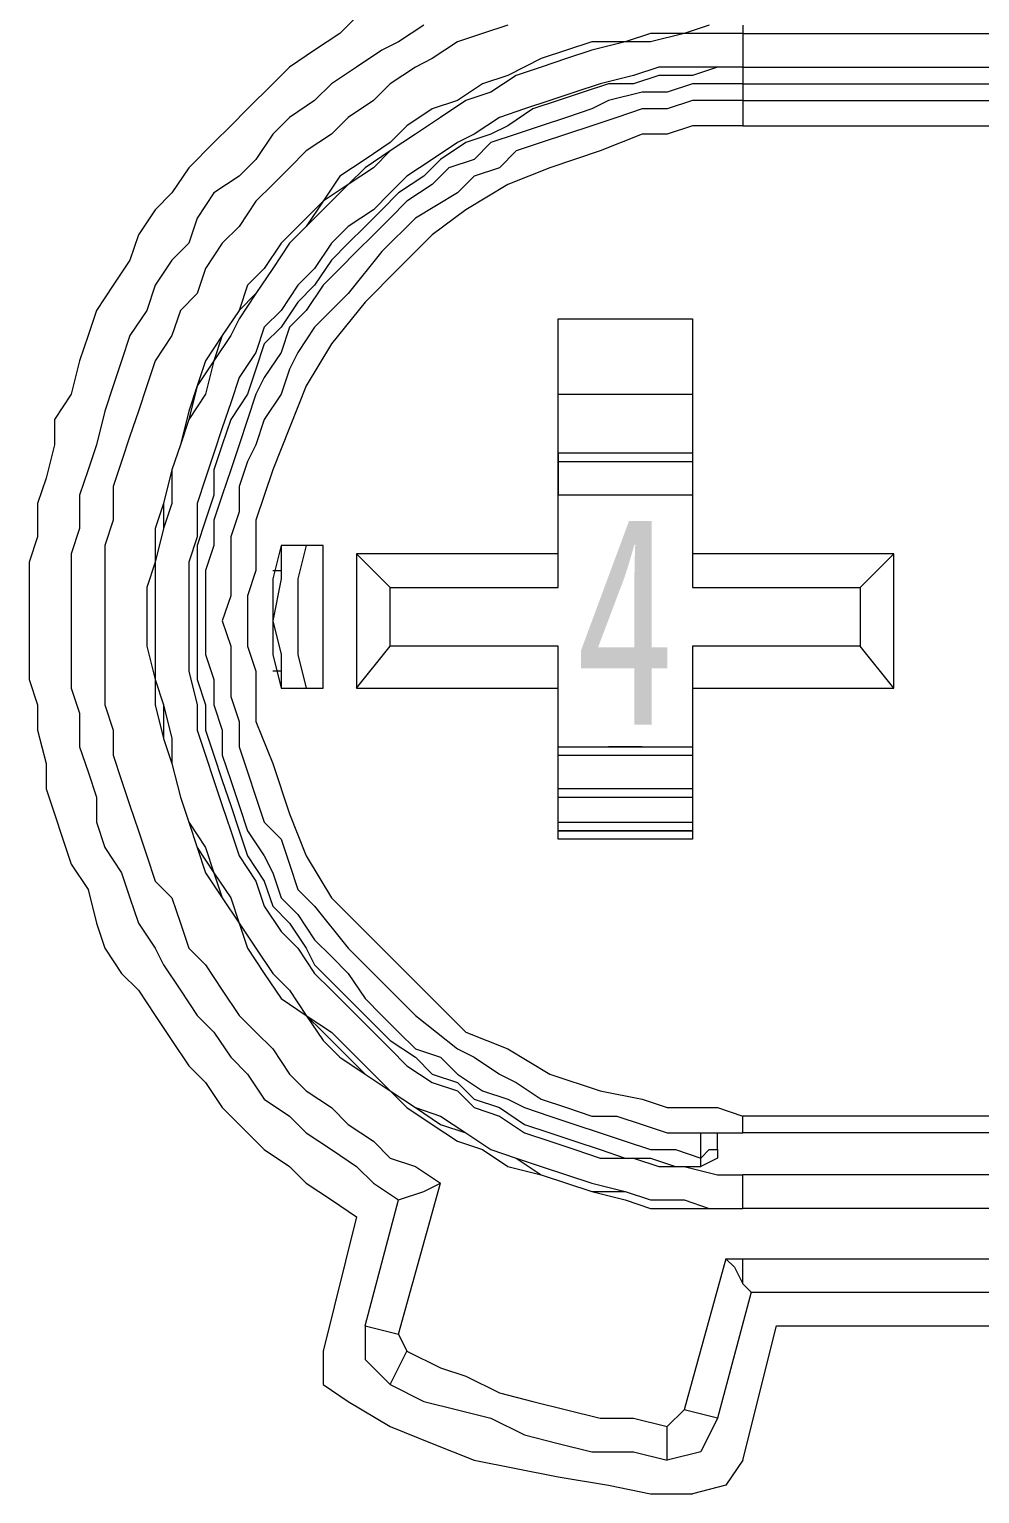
# Model space of a CAD drawing. Header units: inches. Extents: x 47316 to 59086, y 3141 to 11743.
# Drawn here: x 52706.33 to 52717.65, y 10029.17 to 10046.62 of the extents above; entities that cross this region are included whole.
import ezdxf

# ---------------------------------------------------------------- set-up
doc = ezdxf.new("R2010")
doc.units = ezdxf.units.IN
doc.header["$MEASUREMENT"] = 0
doc.layers.add('P', color=250, linetype='Continuous', lineweight=100)
doc.styles.get("Standard").update_dxf_attribs({"font": ''})
doc.styles.get('Standard').set_extended_font_data('SimSun')

msp = doc.modelspace()

# ---------------------------------------------------------------- linework, layer by layer
at = {"layer": 'P', "color": 0, "linetype": 'Continuous', "lineweight": 15}
for p, q in [((52710.229, 10046.768), (52710.029, 10046.568)), ((52711.029, 10046.668), (52710.729, 10046.468)), ((52712.029, 10046.668), (52711.729, 10046.568)), ((52714.429, 10046.668), (52714.129, 10046.568)), ((52714.829, 10046.668), (52714.829, 10046.168)), ((52710.029, 10046.568), (52709.729, 10046.368)), ((52711.729, 10046.568), (52711.429, 10046.468)), ((52713.729, 10046.568), (52713.429, 10046.468)), ((52714.129, 10046.568), (52713.729, 10046.568)), ((52714.129, 10046.568), (52713.729, 10046.468)), ((52714.129, 10046.568), (52713.729, 10046.468)), ((52714.429, 10046.568), (52714.129, 10046.568)), ((52714.429, 10046.568), (52714.129, 10046.568)), ((52714.829, 10046.568), (52714.429, 10046.568)), ((52714.829, 10046.568), (52714.429, 10046.568)), ((52714.829, 10046.568), (52725.629, 10046.568)), ((52714.829, 10046.568), (52725.629, 10046.568)), ((52709.729, 10046.368), (52709.429, 10046.168)), ((52710.529, 10046.368), (52710.229, 10046.168)), ((52710.729, 10046.468), (52710.529, 10046.368)), ((52711.429, 10046.468), (52711.129, 10046.268)), ((52712.729, 10046.368), (52712.429, 10046.268)), ((52713.029, 10046.468), (52712.729, 10046.368)), ((52713.029, 10046.368), (52712.729, 10046.268)), ((52713.029, 10046.368), (52712.729, 10046.268)), ((52713.429, 10046.468), (52713.029, 10046.468)), ((52713.429, 10046.468), (52713.029, 10046.368)), ((52713.429, 10046.468), (52713.029, 10046.368)), ((52713.729, 10046.468), (52713.429, 10046.468)), ((52713.729, 10046.468), (52713.429, 10046.468)), ((52709.429, 10046.168), (52709.229, 10045.968)), ((52710.229, 10046.168), (52709.929, 10045.968)), ((52710.929, 10046.168), (52710.629, 10045.968)), ((52711.129, 10046.268), (52710.929, 10046.168)), ((52712.429, 10046.268), (52712.029, 10046.068)), ((52712.429, 10046.168), (52712.129, 10046.068)), ((52712.429, 10046.168), (52712.129, 10046.068)), ((52712.729, 10046.268), (52712.429, 10046.168)), ((52712.729, 10046.268), (52712.429, 10046.168)), ((52713.829, 10046.168), (52713.529, 10046.068)), ((52714.129, 10046.168), (52713.829, 10046.168)), ((52714.529, 10046.168), (52714.129, 10046.168)), ((52714.529, 10046.168), (52714.229, 10046.068)), ((52714.829, 10046.168), (52714.529, 10046.168)), ((52714.829, 10046.168), (52714.529, 10046.168)), ((52714.829, 10046.168), (52725.629, 10046.168)), ((52714.829, 10046.168), (52722.329, 10046.168)), ((52714.829, 10046.168), (52714.829, 10045.468)), ((52709.229, 10045.968), (52708.929, 10045.668)), ((52709.929, 10045.968), (52709.729, 10045.768)), ((52710.629, 10045.968), (52710.429, 10045.768)), ((52711.729, 10045.968), (52711.429, 10045.768)), ((52712.029, 10046.068), (52711.729, 10045.968)), ((52712.129, 10046.068), (52711.829, 10045.868)), ((52712.129, 10046.068), (52711.829, 10045.868)), ((52713.129, 10045.968), (52712.829, 10045.868)), ((52713.229, 10045.968), (52712.929, 10045.868)), ((52713.529, 10046.068), (52713.129, 10045.968)), ((52713.529, 10045.968), (52713.229, 10045.968)), ((52713.829, 10046.068), (52713.529, 10045.968)), ((52714.229, 10046.068), (52713.829, 10046.068)), ((52714.229, 10045.968), (52713.929, 10045.868)), ((52714.529, 10045.968), (52714.229, 10045.968)), ((52714.829, 10045.968), (52714.529, 10045.968)), ((52714.829, 10045.968), (52722.329, 10045.968)), ((52711.829, 10045.868), (52711.529, 10045.768)), ((52711.829, 10045.868), (52711.529, 10045.768)), ((52712.829, 10045.868), (52712.529, 10045.768)), ((52712.929, 10045.868), (52712.629, 10045.768)), ((52713.629, 10045.868), (52713.229, 10045.768)), ((52713.929, 10045.868), (52713.629, 10045.868)), ((52708.929, 10045.668), (52708.729, 10045.468)), ((52709.729, 10045.768), (52709.429, 10045.568)), ((52710.429, 10045.768), (52710.129, 10045.568)), ((52711.129, 10045.668), (52710.829, 10045.468)), ((52711.429, 10045.768), (52711.129, 10045.668)), ((52711.529, 10045.768), (52711.229, 10045.568)), ((52711.529, 10045.768), (52711.229, 10045.568)), ((52712.229, 10045.668), (52711.929, 10045.568)), ((52712.329, 10045.668), (52712.029, 10045.468)), ((52712.529, 10045.768), (52712.229, 10045.668)), ((52712.629, 10045.768), (52712.329, 10045.668)), ((52713.029, 10045.668), (52712.729, 10045.568)), ((52713.229, 10045.768), (52713.029, 10045.668)), ((52713.629, 10045.668), (52713.329, 10045.568)), ((52713.929, 10045.668), (52713.629, 10045.668)), ((52714.229, 10045.768), (52713.929, 10045.668)), ((52714.529, 10045.768), (52714.229, 10045.768)), ((52714.829, 10045.768), (52714.529, 10045.768)), ((52714.829, 10045.768), (52725.629, 10045.768)), ((52708.729, 10045.468), (52708.529, 10045.268)), ((52709.429, 10045.568), (52709.229, 10045.368)), ((52710.129, 10045.568), (52709.929, 10045.368)), ((52710.829, 10045.468), (52710.629, 10045.268)), ((52711.229, 10045.568), (52710.929, 10045.368)), ((52711.229, 10045.568), (52710.929, 10045.368)), ((52711.929, 10045.568), (52711.629, 10045.368)), ((52712.029, 10045.468), (52711.829, 10045.368)), ((52712.429, 10045.468), (52712.129, 10045.368)), ((52712.729, 10045.568), (52712.429, 10045.468)), ((52713.029, 10045.468), (52712.729, 10045.368)), ((52713.329, 10045.568), (52713.029, 10045.468)), ((52714.229, 10045.468), (52713.929, 10045.368)), ((52714.529, 10045.468), (52714.229, 10045.468)), ((52714.829, 10045.468), (52714.529, 10045.468)), ((52714.829, 10045.468), (52725.629, 10045.468)), ((52708.529, 10045.268), (52708.229, 10044.968)), ((52709.229, 10045.368), (52709.029, 10045.068)), ((52709.929, 10045.368), (52709.629, 10045.168)), ((52710.629, 10045.268), (52710.329, 10045.068)), ((52710.929, 10045.368), (52710.629, 10045.168)), ((52710.929, 10045.368), (52710.629, 10045.168)), ((52711.429, 10045.268), (52711.129, 10045.068)), ((52711.529, 10045.268), (52711.229, 10045.068)), ((52711.629, 10045.368), (52711.429, 10045.268)), ((52711.829, 10045.368), (52711.529, 10045.268)), ((52711.829, 10045.268), (52711.629, 10045.068)), ((52712.129, 10045.368), (52711.829, 10045.268)), ((52712.429, 10045.268), (52712.129, 10045.168)), ((52712.729, 10045.368), (52712.429, 10045.268)), ((52713.629, 10045.368), (52713.129, 10045.168)), ((52713.929, 10045.368), (52713.629, 10045.368)), ((52709.629, 10045.168), (52709.429, 10044.968)), ((52710.629, 10045.168), (52710.329, 10044.968)), ((52710.629, 10045.168), (52710.429, 10044.968)), ((52712.129, 10045.168), (52711.929, 10044.968)), ((52713.129, 10045.168), (52712.529, 10044.968)), ((52708.229, 10044.968), (52708.029, 10044.668)), ((52709.029, 10045.068), (52708.829, 10044.868)), ((52709.429, 10044.968), (52709.229, 10044.768)), ((52710.329, 10045.068), (52710.029, 10044.868)), ((52710.329, 10044.968), (52710.129, 10044.768)), ((52710.429, 10044.968), (52710.129, 10044.768)), ((52711.129, 10045.068), (52710.829, 10044.868)), ((52711.229, 10045.068), (52711.029, 10044.868)), ((52711.329, 10044.968), (52711.129, 10044.768)), ((52711.629, 10045.068), (52711.329, 10044.968)), ((52711.929, 10044.968), (52711.629, 10044.868)), ((52712.529, 10044.968), (52712.029, 10044.768)), ((52708.829, 10044.868), (52708.529, 10044.668)), ((52709.229, 10044.768), (52709.029, 10044.568)), ((52710.029, 10044.868), (52709.829, 10044.568)), ((52710.129, 10044.768), (52709.829, 10044.568)), ((52710.129, 10044.768), (52709.929, 10044.568)), ((52710.829, 10044.868), (52710.629, 10044.668)), ((52711.029, 10044.868), (52710.729, 10044.668)), ((52711.129, 10044.768), (52710.829, 10044.568)), ((52711.629, 10044.868), (52711.429, 10044.668)), ((52712.029, 10044.768), (52711.529, 10044.468)), ((52708.029, 10044.668), (52707.829, 10044.468)), ((52708.529, 10044.668), (52708.329, 10044.368)), ((52710.629, 10044.668), (52710.429, 10044.468)), ((52710.729, 10044.668), (52710.529, 10044.468)), ((52711.429, 10044.668), (52710.929, 10044.368)), ((52707.829, 10044.468), (52707.629, 10044.168)), ((52709.029, 10044.568), (52708.829, 10044.268)), ((52709.829, 10044.568), (52709.629, 10044.368)), ((52709.829, 10044.568), (52709.629, 10044.268)), ((52709.929, 10044.568), (52709.629, 10044.268)), ((52710.429, 10044.468), (52710.129, 10044.268)), ((52710.529, 10044.468), (52710.329, 10044.268)), ((52710.829, 10044.568), (52710.629, 10044.368)), ((52711.529, 10044.468), (52711.129, 10044.168)), ((52708.329, 10044.368), (52708.229, 10044.068)), ((52708.829, 10044.268), (52708.629, 10044.068)), ((52709.629, 10044.368), (52709.329, 10044.068)), ((52709.629, 10044.268), (52709.429, 10044.068)), ((52709.629, 10044.268), (52709.429, 10044.068)), ((52710.129, 10044.268), (52709.929, 10044.068)), ((52710.329, 10044.268), (52710.129, 10044.068)), ((52710.629, 10044.368), (52710.429, 10044.168)), ((52710.929, 10044.368), (52710.529, 10043.968)), ((52707.629, 10044.168), (52707.529, 10043.868)), ((52708.229, 10044.068), (52708.029, 10043.868)), ((52708.629, 10044.068), (52708.429, 10043.768)), ((52709.329, 10044.068), (52709.129, 10043.768)), ((52709.429, 10044.068), (52709.229, 10043.768)), ((52709.429, 10044.068), (52709.229, 10043.768)), ((52709.929, 10044.068), (52709.729, 10043.768)), ((52710.129, 10044.068), (52709.929, 10043.868)), ((52710.429, 10044.168), (52710.229, 10043.968)), ((52711.129, 10044.168), (52710.729, 10043.768)), ((52710.229, 10043.968), (52710.029, 10043.768)), ((52710.529, 10043.968), (52710.129, 10043.468)), ((52707.529, 10043.868), (52707.329, 10043.568)), ((52708.029, 10043.868), (52707.829, 10043.568)), ((52708.429, 10043.768), (52708.329, 10043.468)), ((52709.129, 10043.768), (52708.929, 10043.568)), ((52709.229, 10043.768), (52709.029, 10043.468)), ((52709.229, 10043.768), (52709.029, 10043.468)), ((52709.729, 10043.768), (52709.529, 10043.568)), ((52709.929, 10043.868), (52709.729, 10043.568)), ((52710.029, 10043.768), (52709.829, 10043.568)), ((52710.729, 10043.768), (52710.329, 10043.368)), ((52707.329, 10043.568), (52707.129, 10043.268)), ((52707.829, 10043.568), (52707.729, 10043.268)), ((52708.929, 10043.568), (52708.829, 10043.268)), ((52709.529, 10043.568), (52709.329, 10043.268)), ((52709.729, 10043.568), (52709.529, 10043.368)), ((52709.829, 10043.568), (52709.629, 10043.268)), ((52708.329, 10043.468), (52708.129, 10043.268)), ((52709.029, 10043.468), (52708.829, 10043.268)), ((52709.029, 10043.468), (52708.829, 10043.168)), ((52709.529, 10043.368), (52709.329, 10043.068)), ((52710.129, 10043.468), (52709.729, 10043.068)), ((52710.329, 10043.368), (52709.929, 10042.868)), ((52707.129, 10043.268), (52707.029, 10042.968)), ((52707.729, 10043.268), (52707.529, 10042.968)), ((52708.129, 10043.268), (52708.029, 10042.968)), ((52708.829, 10043.268), (52708.629, 10042.968)), ((52708.829, 10043.268), (52708.629, 10042.968)), ((52709.329, 10043.268), (52709.129, 10043.068)), ((52709.629, 10043.268), (52709.429, 10043.068)), ((52708.829, 10043.168), (52708.729, 10042.968)), ((52709.129, 10043.068), (52709.029, 10042.768)), ((52709.329, 10043.068), (52709.129, 10042.868)), ((52709.429, 10043.068), (52709.329, 10042.768)), ((52709.729, 10043.068), (52709.529, 10042.768)), ((52712.629, 10039.968), (52712.629, 10043.168)), ((52712.629, 10043.168), (52714.229, 10043.168)), ((52714.229, 10043.168), (52714.229, 10039.968)), ((52707.029, 10042.968), (52706.929, 10042.668)), ((52707.529, 10042.968), (52707.429, 10042.668)), ((52708.029, 10042.968), (52707.829, 10042.668)), ((52708.629, 10042.968), (52708.429, 10042.668)), ((52708.629, 10042.968), (52708.529, 10042.668)), ((52708.729, 10042.968), (52708.529, 10042.668)), ((52709.129, 10042.868), (52709.029, 10042.568)), ((52709.929, 10042.868), (52709.629, 10042.368)), ((52706.929, 10042.668), (52706.829, 10042.268)), ((52707.429, 10042.668), (52707.329, 10042.368)), ((52707.829, 10042.668), (52707.729, 10042.368)), ((52708.429, 10042.668), (52708.329, 10042.368)), ((52708.529, 10042.668), (52708.329, 10042.368)), ((52708.529, 10042.668), (52708.429, 10042.268)), ((52709.029, 10042.768), (52708.829, 10042.468)), ((52709.329, 10042.768), (52709.129, 10042.468)), ((52709.529, 10042.768), (52709.429, 10042.568)), ((52709.029, 10042.568), (52708.929, 10042.268)), ((52709.429, 10042.568), (52709.329, 10042.268)), ((52707.329, 10042.368), (52707.229, 10042.068)), ((52707.729, 10042.368), (52707.629, 10042.068)), ((52708.329, 10042.368), (52708.229, 10042.068)), ((52708.329, 10042.368), (52708.229, 10041.968)), ((52708.829, 10042.468), (52708.729, 10042.168)), ((52709.129, 10042.468), (52709.029, 10042.268)), ((52709.629, 10042.368), (52709.429, 10041.868)), ((52706.829, 10042.268), (52706.629, 10041.968)), ((52708.429, 10042.268), (52708.229, 10041.968)), ((52708.729, 10042.168), (52708.629, 10041.868)), ((52708.929, 10042.268), (52708.729, 10041.968)), ((52709.029, 10042.268), (52708.929, 10041.968)), ((52709.329, 10042.268), (52709.129, 10041.968)), ((52712.629, 10042.268), (52714.229, 10042.268)), ((52706.629, 10041.968), (52706.629, 10041.668)), ((52707.229, 10042.068), (52707.129, 10041.668)), ((52707.629, 10042.068), (52707.529, 10041.768)), ((52708.229, 10042.068), (52708.129, 10041.668)), ((52708.229, 10041.968), (52708.129, 10041.668)), ((52708.229, 10041.968), (52708.129, 10041.668)), ((52708.729, 10041.968), (52708.629, 10041.668)), ((52708.929, 10041.968), (52708.829, 10041.668)), ((52709.129, 10041.968), (52709.029, 10041.668)), ((52708.629, 10041.868), (52708.529, 10041.568)), ((52709.429, 10041.868), (52709.229, 10041.368)), ((52706.629, 10041.668), (52706.529, 10041.268)), ((52707.129, 10041.668), (52707.029, 10041.368)), ((52707.529, 10041.768), (52707.429, 10041.468)), ((52708.129, 10041.668), (52708.029, 10041.368)), ((52708.129, 10041.668), (52708.029, 10041.368)), ((52708.129, 10041.668), (52708.029, 10041.368)), ((52708.629, 10041.668), (52708.529, 10041.368)), ((52708.829, 10041.668), (52708.729, 10041.368)), ((52709.029, 10041.668), (52708.929, 10041.468)), ((52707.429, 10041.468), (52707.329, 10041.168)), ((52708.529, 10041.568), (52708.429, 10041.268)), ((52708.929, 10041.468), (52708.829, 10041.168)), ((52714.229, 10041.568), (52712.629, 10041.568)), ((52712.629, 10041.568), (52712.629, 10041.468)), ((52712.629, 10041.468), (52712.629, 10041.068)), ((52712.629, 10041.468), (52714.229, 10041.468)), ((52714.229, 10041.568), (52714.229, 10041.468)), ((52714.229, 10041.468), (52714.229, 10041.068)), ((52706.529, 10041.268), (52706.429, 10040.968)), ((52707.029, 10041.368), (52706.929, 10041.068)), ((52708.029, 10041.368), (52707.929, 10040.968)), ((52708.029, 10041.368), (52707.929, 10040.968)), ((52708.029, 10041.368), (52708.029, 10040.968)), ((52708.429, 10041.268), (52708.329, 10040.968)), ((52708.529, 10041.368), (52708.529, 10041.068)), ((52708.729, 10041.368), (52708.629, 10041.068)), ((52709.229, 10041.368), (52709.029, 10040.768)), ((52707.329, 10041.168), (52707.329, 10040.768)), ((52708.829, 10041.168), (52708.829, 10040.868)), ((52706.429, 10040.968), (52706.429, 10040.568)), ((52706.929, 10041.068), (52706.929, 10040.668)), ((52707.929, 10040.968), (52707.829, 10040.668)), ((52707.929, 10040.968), (52707.929, 10040.668)), ((52708.029, 10040.968), (52707.929, 10040.668)), ((52708.329, 10040.968), (52708.329, 10040.568)), ((52708.529, 10041.068), (52708.429, 10040.768)), ((52708.629, 10041.068), (52708.529, 10040.768)), ((52712.629, 10041.068), (52712.629, 10041.068)), ((52714.229, 10041.068), (52712.629, 10041.068)), ((52714.229, 10041.068), (52714.229, 10041.068)), ((52707.329, 10040.768), (52707.229, 10040.468)), ((52708.429, 10040.768), (52708.329, 10040.468)), ((52708.529, 10040.768), (52708.529, 10040.468)), ((52708.829, 10040.868), (52708.729, 10040.568)), ((52709.029, 10040.768), (52709.029, 10040.468)), ((52706.429, 10040.568), (52706.329, 10040.268)), ((52706.929, 10040.668), (52706.829, 10040.368)), ((52707.829, 10040.668), (52707.829, 10040.268)), ((52707.929, 10040.668), (52707.829, 10040.268)), ((52707.929, 10040.668), (52707.829, 10040.268)), ((52708.329, 10040.568), (52708.229, 10040.268)), ((52708.729, 10040.568), (52708.729, 10040.268)), ((52707.229, 10040.468), (52707.229, 10040.168)), ((52708.329, 10040.468), (52708.329, 10040.168)), ((52708.529, 10040.468), (52708.429, 10040.168)), ((52709.029, 10040.468), (52709.029, 10040.168)), ((52709.329, 10040.468), (52709.229, 10040.068)), ((52709.829, 10040.468), (52709.329, 10040.468)), ((52709.329, 10040.468), (52709.329, 10040.068)), ((52709.629, 10040.468), (52709.529, 10040.068)), ((52709.829, 10038.768), (52709.829, 10040.468)), ((52706.329, 10040.268), (52706.329, 10039.968)), ((52706.829, 10040.368), (52706.829, 10040.068)), ((52707.829, 10040.268), (52707.729, 10039.968)), ((52707.829, 10040.268), (52707.829, 10039.968)), ((52707.829, 10040.268), (52707.829, 10039.968)), ((52708.229, 10040.268), (52708.229, 10039.968)), ((52708.729, 10040.268), (52708.729, 10039.868)), ((52709.329, 10040.268), (52709.329, 10040.268)), ((52710.229, 10040.368), (52710.229, 10038.768)), ((52712.629, 10040.368), (52710.229, 10040.368)), ((52710.229, 10040.368), (52710.629, 10039.968)), ((52716.629, 10040.368), (52714.229, 10040.368)), ((52716.629, 10040.368), (52716.229, 10039.968)), ((52716.629, 10038.768), (52716.629, 10040.368)), ((52706.829, 10040.068), (52706.829, 10039.768)), ((52707.229, 10040.168), (52707.229, 10039.868)), ((52708.329, 10040.168), (52708.329, 10039.868)), ((52708.429, 10040.168), (52708.429, 10039.868)), ((52709.029, 10040.168), (52708.929, 10039.868)), ((52709.229, 10040.168), (52709.329, 10040.168)), ((52709.229, 10040.068), (52709.229, 10039.568)), ((52709.329, 10040.068), (52709.229, 10039.568)), ((52709.529, 10040.068), (52709.529, 10039.568)), ((52706.329, 10039.968), (52706.329, 10039.568)), ((52707.229, 10039.868), (52707.229, 10039.568)), ((52707.729, 10039.968), (52707.729, 10039.568)), ((52707.829, 10039.968), (52707.829, 10039.568)), ((52707.829, 10039.968), (52707.829, 10039.568)), ((52708.229, 10039.968), (52708.229, 10039.568)), ((52708.329, 10039.868), (52708.329, 10039.468)), ((52708.429, 10039.868), (52708.429, 10039.468)), ((52708.729, 10039.868), (52708.629, 10039.568)), ((52708.929, 10039.868), (52708.929, 10039.568)), ((52710.629, 10039.268), (52710.629, 10039.968)), ((52710.629, 10039.968), (52712.629, 10039.968)), ((52714.229, 10039.968), (52716.229, 10039.968)), ((52716.229, 10039.968), (52716.229, 10039.268)), ((52706.829, 10039.768), (52706.829, 10039.368)), ((52706.329, 10039.568), (52706.329, 10039.268)), ((52707.229, 10039.568), (52707.229, 10039.268)), ((52707.729, 10039.568), (52707.729, 10039.268)), ((52707.829, 10039.568), (52707.829, 10039.268)), ((52707.829, 10039.568), (52707.829, 10039.268)), ((52708.229, 10039.568), (52708.229, 10039.268)), ((52708.629, 10039.568), (52708.729, 10039.268)), ((52708.929, 10039.568), (52708.929, 10039.268)), ((52709.229, 10039.568), (52709.229, 10039.168)), ((52709.229, 10039.568), (52709.329, 10039.168)), ((52709.529, 10039.568), (52709.529, 10039.168)), ((52706.829, 10039.368), (52706.829, 10039.068)), ((52708.329, 10039.468), (52708.329, 10039.168)), ((52708.429, 10039.468), (52708.429, 10039.168)), ((52706.329, 10039.268), (52706.329, 10038.868)), ((52707.229, 10039.268), (52707.229, 10038.868)), ((52707.729, 10039.268), (52707.829, 10038.868)), ((52707.829, 10039.268), (52707.829, 10038.868)), ((52707.829, 10039.268), (52707.829, 10038.868)), ((52708.229, 10039.268), (52708.229, 10038.968)), ((52708.329, 10039.168), (52708.329, 10038.868)), ((52708.429, 10039.168), (52708.529, 10038.868)), ((52708.729, 10039.268), (52708.729, 10038.968)), ((52708.929, 10039.268), (52709.029, 10038.968)), ((52709.229, 10039.168), (52709.329, 10038.768)), ((52709.329, 10039.168), (52709.329, 10038.768)), ((52709.529, 10039.168), (52709.629, 10038.768)), ((52710.229, 10038.768), (52710.629, 10039.268)), ((52712.629, 10039.268), (52710.629, 10039.268)), ((52712.629, 10036.968), (52712.629, 10039.268)), ((52714.229, 10039.268), (52714.229, 10036.968)), ((52716.229, 10039.268), (52714.229, 10039.268)), ((52716.629, 10038.768), (52716.229, 10039.268)), ((52706.829, 10039.068), (52706.829, 10038.768)), ((52706.329, 10038.868), (52706.429, 10038.568)), ((52707.229, 10038.868), (52707.229, 10038.568)), ((52707.829, 10038.868), (52707.829, 10038.568)), ((52707.829, 10038.868), (52707.929, 10038.568)), ((52707.829, 10038.868), (52707.929, 10038.568)), ((52708.229, 10038.968), (52708.329, 10038.568)), ((52708.329, 10038.868), (52708.429, 10038.568)), ((52708.529, 10038.868), (52708.529, 10038.568)), ((52708.729, 10038.968), (52708.729, 10038.668)), ((52709.029, 10038.968), (52709.029, 10038.668)), ((52709.329, 10038.968), (52709.229, 10038.968)), ((52709.329, 10038.868), (52709.329, 10038.868)), ((52706.829, 10038.768), (52706.929, 10038.468)), ((52708.729, 10038.668), (52708.829, 10038.368)), ((52709.029, 10038.668), (52709.029, 10038.368)), ((52709.329, 10038.768), (52709.829, 10038.768)), ((52710.229, 10038.768), (52712.629, 10038.768)), ((52714.229, 10038.768), (52716.629, 10038.768)), ((52706.429, 10038.568), (52706.429, 10038.268)), ((52706.929, 10038.468), (52706.929, 10038.068)), ((52707.229, 10038.568), (52707.329, 10038.268)), ((52707.829, 10038.568), (52707.929, 10038.168)), ((52707.929, 10038.568), (52707.929, 10038.168)), ((52707.929, 10038.568), (52708.029, 10038.168)), ((52708.329, 10038.568), (52708.329, 10038.268)), ((52708.429, 10038.568), (52708.429, 10038.268)), ((52708.529, 10038.568), (52708.629, 10038.268)), ((52708.829, 10038.368), (52708.829, 10038.068)), ((52709.029, 10038.368), (52709.229, 10037.868)), ((52706.429, 10038.268), (52706.529, 10037.868)), ((52707.329, 10038.268), (52707.329, 10037.968)), ((52707.929, 10038.168), (52708.029, 10037.868)), ((52707.929, 10038.168), (52708.029, 10037.868)), ((52708.029, 10038.168), (52708.029, 10037.868)), ((52708.329, 10038.268), (52708.429, 10037.968)), ((52708.429, 10038.268), (52708.529, 10037.968)), ((52708.629, 10038.268), (52708.629, 10037.968)), ((52706.929, 10038.068), (52707.029, 10037.768)), ((52707.329, 10037.968), (52707.429, 10037.668)), ((52708.429, 10037.968), (52708.529, 10037.668)), ((52708.529, 10037.968), (52708.629, 10037.668)), ((52708.629, 10037.968), (52708.729, 10037.668)), ((52708.829, 10038.068), (52708.929, 10037.768)), ((52712.629, 10038.068), (52714.229, 10038.068)), ((52712.629, 10037.968), (52714.229, 10037.968)), ((52713.229, 10038.068), (52713.229, 10038.068)), ((52713.629, 10038.068), (52713.229, 10038.068)), ((52713.629, 10038.068), (52713.629, 10038.068)), ((52706.529, 10037.868), (52706.529, 10037.568)), ((52707.029, 10037.768), (52707.129, 10037.468)), ((52708.029, 10037.868), (52708.129, 10037.468)), ((52708.029, 10037.868), (52708.129, 10037.468)), ((52708.029, 10037.868), (52708.129, 10037.468)), ((52708.929, 10037.768), (52709.029, 10037.468)), ((52709.229, 10037.868), (52709.429, 10037.268)), ((52707.429, 10037.668), (52707.529, 10037.368)), ((52708.529, 10037.668), (52708.629, 10037.368)), ((52708.629, 10037.668), (52708.729, 10037.368)), ((52708.729, 10037.668), (52708.829, 10037.368)), ((52706.529, 10037.568), (52706.629, 10037.268)), ((52707.129, 10037.468), (52707.129, 10037.168)), ((52708.129, 10037.468), (52708.229, 10037.168)), ((52708.129, 10037.468), (52708.229, 10037.168)), ((52708.129, 10037.468), (52708.229, 10037.168)), ((52709.029, 10037.468), (52709.129, 10037.168)), ((52714.229, 10037.568), (52712.629, 10037.568)), ((52714.229, 10037.568), (52712.629, 10037.568)), ((52712.629, 10037.468), (52714.229, 10037.468)), ((52712.629, 10037.468), (52714.229, 10037.468)), ((52706.629, 10037.268), (52706.729, 10036.968)), ((52707.529, 10037.368), (52707.629, 10037.068)), ((52708.629, 10037.368), (52708.729, 10037.068)), ((52708.729, 10037.368), (52708.829, 10037.068)), ((52708.829, 10037.368), (52708.929, 10037.068)), ((52709.429, 10037.268), (52709.629, 10036.768)), ((52707.129, 10037.168), (52707.229, 10036.868)), ((52707.629, 10037.068), (52707.729, 10036.768)), ((52708.229, 10037.168), (52708.329, 10036.868)), ((52708.229, 10037.168), (52708.329, 10036.868)), ((52708.229, 10037.168), (52708.429, 10036.868)), ((52708.729, 10037.068), (52708.829, 10036.768)), ((52708.829, 10037.068), (52708.929, 10036.768)), ((52708.929, 10037.068), (52709.129, 10036.768)), ((52709.129, 10037.168), (52709.329, 10036.968)), ((52712.629, 10037.168), (52714.229, 10037.168)), ((52712.629, 10037.068), (52714.229, 10037.068)), ((52714.229, 10037.068), (52712.629, 10037.068)), ((52706.729, 10036.968), (52706.829, 10036.668)), ((52709.329, 10036.968), (52709.429, 10036.668)), ((52714.229, 10036.968), (52712.629, 10036.968)), ((52707.229, 10036.868), (52707.429, 10036.568)), ((52707.729, 10036.768), (52707.829, 10036.468)), ((52708.329, 10036.868), (52708.429, 10036.568)), ((52708.329, 10036.868), (52708.529, 10036.568)), ((52708.429, 10036.868), (52708.529, 10036.568)), ((52708.829, 10036.768), (52709.029, 10036.468)), ((52708.929, 10036.768), (52709.129, 10036.468)), ((52709.129, 10036.768), (52709.229, 10036.568)), ((52709.629, 10036.768), (52709.929, 10036.268)), ((52706.829, 10036.668), (52707.029, 10036.368)), ((52707.429, 10036.568), (52707.529, 10036.268)), ((52708.429, 10036.568), (52708.629, 10036.268)), ((52708.529, 10036.568), (52708.629, 10036.268)), ((52708.529, 10036.568), (52708.729, 10036.268)), ((52709.229, 10036.568), (52709.329, 10036.268)), ((52709.429, 10036.668), (52709.529, 10036.368)), ((52707.029, 10036.368), (52707.129, 10035.968)), ((52707.829, 10036.468), (52708.029, 10036.268)), ((52709.029, 10036.468), (52709.129, 10036.168)), ((52709.129, 10036.468), (52709.229, 10036.168)), ((52709.529, 10036.368), (52709.729, 10036.168)), ((52707.529, 10036.268), (52707.629, 10035.968)), ((52708.029, 10036.268), (52708.129, 10035.968)), ((52708.629, 10036.268), (52708.829, 10035.968)), ((52708.629, 10036.268), (52708.829, 10035.968)), ((52708.729, 10036.268), (52708.829, 10035.968)), ((52709.329, 10036.268), (52709.529, 10036.068)), ((52709.929, 10036.268), (52710.329, 10035.868)), ((52709.129, 10036.168), (52709.329, 10035.868)), ((52709.229, 10036.168), (52709.429, 10035.968)), ((52709.529, 10036.068), (52709.729, 10035.768)), ((52709.729, 10036.168), (52710.129, 10035.668)), ((52707.129, 10035.968), (52707.229, 10035.668)), ((52707.629, 10035.968), (52707.829, 10035.668)), ((52708.129, 10035.968), (52708.229, 10035.668)), ((52708.829, 10035.968), (52708.929, 10035.668)), ((52708.829, 10035.968), (52709.029, 10035.668)), ((52708.829, 10035.968), (52709.029, 10035.668)), ((52709.329, 10035.868), (52709.529, 10035.668)), ((52709.429, 10035.968), (52709.629, 10035.668)), ((52710.329, 10035.868), (52710.729, 10035.468)), ((52709.729, 10035.768), (52709.929, 10035.568)), ((52707.229, 10035.668), (52707.429, 10035.368)), ((52707.829, 10035.668), (52707.929, 10035.468)), ((52708.229, 10035.668), (52708.429, 10035.468)), ((52708.929, 10035.668), (52709.129, 10035.368)), ((52709.029, 10035.668), (52709.229, 10035.368)), ((52709.029, 10035.668), (52709.229, 10035.368)), ((52709.529, 10035.668), (52709.729, 10035.368)), ((52709.629, 10035.668), (52709.729, 10035.468)), ((52709.929, 10035.568), (52710.129, 10035.368)), ((52710.129, 10035.668), (52710.529, 10035.268)), ((52707.429, 10035.368), (52707.629, 10035.168)), ((52707.929, 10035.468), (52708.129, 10035.168)), ((52708.429, 10035.468), (52708.629, 10035.168)), ((52709.129, 10035.368), (52709.329, 10035.068)), ((52709.229, 10035.368), (52709.429, 10035.168)), ((52709.229, 10035.368), (52709.429, 10035.168)), ((52709.729, 10035.468), (52709.929, 10035.268)), ((52709.729, 10035.368), (52709.929, 10035.168)), ((52710.129, 10035.368), (52710.329, 10035.068)), ((52710.729, 10035.468), (52711.129, 10035.068)), ((52707.629, 10035.168), (52707.829, 10034.868)), ((52708.129, 10035.168), (52708.329, 10034.868)), ((52708.629, 10035.168), (52708.829, 10034.868)), ((52709.429, 10035.168), (52709.629, 10034.868)), ((52709.429, 10035.168), (52709.629, 10034.868)), ((52709.929, 10035.268), (52710.229, 10034.968)), ((52709.929, 10035.168), (52710.129, 10034.968)), ((52710.529, 10035.268), (52710.929, 10034.868)), ((52709.329, 10035.068), (52709.629, 10034.868)), ((52710.329, 10035.068), (52710.529, 10034.868)), ((52711.129, 10035.068), (52711.529, 10034.668)), ((52707.829, 10034.868), (52708.029, 10034.568)), ((52708.329, 10034.868), (52708.529, 10034.668)), ((52708.829, 10034.868), (52709.029, 10034.668)), ((52709.629, 10034.868), (52709.829, 10034.568)), ((52709.629, 10034.868), (52709.829, 10034.668)), ((52709.629, 10034.868), (52709.929, 10034.668)), ((52710.129, 10034.968), (52710.429, 10034.668)), ((52710.229, 10034.968), (52710.429, 10034.768)), ((52710.529, 10034.868), (52710.729, 10034.668)), ((52710.929, 10034.868), (52711.429, 10034.468)), ((52708.529, 10034.668), (52708.729, 10034.368)), ((52709.029, 10034.668), (52709.229, 10034.468)), ((52709.829, 10034.668), (52710.129, 10034.368)), ((52709.929, 10034.668), (52710.129, 10034.468)), ((52710.429, 10034.768), (52710.629, 10034.568)), ((52710.429, 10034.668), (52710.629, 10034.468)), ((52710.729, 10034.668), (52710.929, 10034.468)), ((52711.529, 10034.668), (52712.029, 10034.468)), ((52708.029, 10034.568), (52708.229, 10034.268)), ((52709.229, 10034.468), (52709.429, 10034.168)), ((52709.829, 10034.568), (52710.029, 10034.368)), ((52710.129, 10034.468), (52710.429, 10034.168)), ((52710.629, 10034.568), (52710.929, 10034.368)), ((52710.629, 10034.468), (52710.829, 10034.268)), ((52710.929, 10034.468), (52711.229, 10034.368)), ((52711.429, 10034.468), (52711.629, 10034.368)), ((52712.029, 10034.468), (52712.529, 10034.168)), ((52708.729, 10034.368), (52708.929, 10034.168)), ((52710.029, 10034.368), (52710.329, 10034.168)), ((52710.129, 10034.368), (52710.329, 10034.168)), ((52710.929, 10034.368), (52711.129, 10034.168)), ((52711.229, 10034.368), (52711.429, 10034.168)), ((52711.629, 10034.368), (52711.929, 10034.168)), ((52708.229, 10034.268), (52708.429, 10034.068)), ((52708.929, 10034.168), (52709.129, 10033.868)), ((52709.429, 10034.168), (52709.629, 10033.968)), ((52710.329, 10034.168), (52710.629, 10033.968)), ((52710.329, 10034.168), (52710.629, 10033.968)), ((52710.429, 10034.168), (52710.629, 10033.968)), ((52710.829, 10034.268), (52711.129, 10034.068)), ((52711.129, 10034.168), (52711.429, 10034.068)), ((52711.429, 10034.168), (52711.729, 10033.968)), ((52711.929, 10034.168), (52712.129, 10034.068)), ((52712.529, 10034.168), (52713.129, 10033.968)), ((52708.429, 10034.068), (52708.629, 10033.768)), ((52709.629, 10033.968), (52709.929, 10033.768)), ((52710.629, 10033.968), (52710.829, 10033.768)), ((52710.629, 10033.968), (52710.929, 10033.768)), ((52710.629, 10033.968), (52710.929, 10033.768)), ((52711.129, 10034.068), (52711.429, 10033.968)), ((52711.429, 10034.068), (52711.629, 10033.868)), ((52711.429, 10033.968), (52711.629, 10033.768)), ((52711.729, 10033.968), (52712.029, 10033.868)), ((52712.129, 10034.068), (52712.429, 10033.868)), ((52713.129, 10033.968), (52713.629, 10033.868)), ((52708.629, 10033.768), (52708.829, 10033.568)), ((52709.129, 10033.868), (52709.429, 10033.668)), ((52709.929, 10033.768), (52710.129, 10033.568)), ((52710.829, 10033.768), (52711.129, 10033.568)), ((52710.929, 10033.768), (52711.229, 10033.568)), ((52710.929, 10033.768), (52711.229, 10033.668)), ((52711.629, 10033.868), (52711.929, 10033.768)), ((52711.629, 10033.768), (52711.929, 10033.668)), ((52711.929, 10033.768), (52712.229, 10033.568)), ((52712.029, 10033.868), (52712.229, 10033.768)), ((52712.229, 10033.768), (52712.529, 10033.668)), ((52712.429, 10033.868), (52712.729, 10033.768)), ((52712.729, 10033.768), (52713.029, 10033.668)), ((52713.629, 10033.868), (52713.929, 10033.768)), ((52713.929, 10033.768), (52714.229, 10033.768)), ((52714.229, 10033.768), (52714.529, 10033.768)), ((52714.529, 10033.768), (52714.829, 10033.668)), ((52709.429, 10033.668), (52709.629, 10033.468)), ((52711.229, 10033.668), (52711.529, 10033.468)), ((52711.929, 10033.668), (52712.229, 10033.468)), ((52712.529, 10033.668), (52712.829, 10033.568)), ((52713.029, 10033.668), (52713.329, 10033.668)), ((52713.329, 10033.668), (52713.629, 10033.568)), ((52714.829, 10033.468), (52714.829, 10033.668)), ((52725.629, 10033.668), (52714.829, 10033.668)), ((52708.829, 10033.568), (52709.129, 10033.268)), ((52709.629, 10033.468), (52709.929, 10033.268)), ((52710.129, 10033.568), (52710.429, 10033.368)), ((52711.129, 10033.568), (52711.429, 10033.368)), ((52711.229, 10033.568), (52711.529, 10033.468)), ((52711.529, 10033.468), (52711.829, 10033.268)), ((52711.529, 10033.468), (52711.829, 10033.268)), ((52712.229, 10033.568), (52712.529, 10033.468)), ((52712.229, 10033.468), (52712.529, 10033.368)), ((52712.529, 10033.468), (52712.829, 10033.368)), ((52712.829, 10033.568), (52713.129, 10033.468)), ((52713.129, 10033.468), (52713.429, 10033.368)), ((52713.629, 10033.568), (52713.929, 10033.468)), ((52713.929, 10033.468), (52714.229, 10033.468)), ((52714.229, 10033.468), (52714.529, 10033.468)), ((52714.329, 10033.168), (52714.329, 10033.468)), ((52714.529, 10033.268), (52714.529, 10033.468)), ((52714.529, 10033.468), (52714.829, 10033.468)), ((52725.629, 10033.468), (52714.829, 10033.468)), ((52709.129, 10033.268), (52709.429, 10033.068)), ((52709.929, 10033.268), (52710.229, 10033.068)), ((52710.429, 10033.368), (52710.629, 10033.168)), ((52711.429, 10033.368), (52711.729, 10033.268)), ((52711.729, 10033.268), (52712.029, 10033.068)), ((52711.829, 10033.268), (52712.129, 10033.168)), ((52711.829, 10033.268), (52712.129, 10033.168)), ((52712.529, 10033.368), (52712.829, 10033.268)), ((52712.829, 10033.368), (52713.129, 10033.268)), ((52712.829, 10033.268), (52713.129, 10033.168)), ((52713.129, 10033.268), (52713.429, 10033.168)), ((52713.429, 10033.368), (52713.729, 10033.268)), ((52713.729, 10033.268), (52714.029, 10033.268)), ((52714.029, 10033.268), (52714.329, 10033.168)), ((52714.329, 10033.168), (52714.429, 10033.268)), ((52714.429, 10033.268), (52714.429, 10033.268)), ((52714.429, 10033.268), (52714.529, 10033.268)), ((52714.529, 10033.268), (52714.529, 10033.268)), ((52714.529, 10033.268), (52714.529, 10033.268)), ((52714.529, 10033.268), (52714.529, 10033.268)), ((52714.529, 10033.268), (52714.529, 10033.268)), ((52714.529, 10033.268), (52714.529, 10033.168)), ((52709.429, 10033.068), (52709.629, 10032.868)), ((52710.229, 10033.068), (52710.429, 10032.868)), ((52710.629, 10033.168), (52710.929, 10033.068)), ((52710.929, 10033.068), (52711.229, 10032.868)), ((52712.029, 10033.068), (52712.429, 10032.968)), ((52712.129, 10033.168), (52712.429, 10032.968)), ((52712.129, 10033.168), (52712.429, 10033.068)), ((52712.429, 10033.068), (52712.729, 10032.968)), ((52713.129, 10033.168), (52713.529, 10033.168)), ((52713.429, 10033.168), (52713.729, 10033.168)), ((52713.529, 10033.168), (52713.829, 10033.068)), ((52713.729, 10033.168), (52714.029, 10033.068)), ((52713.829, 10033.068), (52714.129, 10033.068)), ((52714.029, 10033.068), (52714.329, 10033.068)), ((52714.129, 10033.068), (52714.529, 10032.968)), ((52714.329, 10033.068), (52714.329, 10033.168)), ((52714.529, 10033.168), (52714.329, 10033.068)), ((52712.429, 10032.968), (52712.729, 10032.868)), ((52712.429, 10032.968), (52712.729, 10032.868)), ((52712.729, 10032.968), (52713.029, 10032.868)), ((52714.529, 10032.968), (52714.829, 10032.968)), ((52714.829, 10032.568), (52714.829, 10032.968)), ((52725.629, 10032.968), (52714.829, 10032.968)), ((52709.629, 10032.868), (52709.929, 10032.668)), ((52710.429, 10032.868), (52710.729, 10032.668)), ((52710.729, 10031.068), (52711.229, 10032.868)), ((52710.729, 10032.668), (52711.029, 10032.768)), ((52711.029, 10032.768), (52711.229, 10032.868)), ((52712.729, 10032.868), (52713.029, 10032.768)), ((52712.729, 10032.868), (52713.029, 10032.768)), ((52713.029, 10032.868), (52713.429, 10032.768)), ((52713.029, 10032.768), (52713.429, 10032.668)), ((52713.029, 10032.768), (52713.429, 10032.768)), ((52713.429, 10032.768), (52713.729, 10032.668)), ((52713.429, 10032.768), (52713.729, 10032.668)), ((52709.929, 10032.668), (52710.229, 10032.468)), ((52710.329, 10031.168), (52710.729, 10032.668)), ((52713.429, 10032.668), (52713.729, 10032.568)), ((52713.729, 10032.668), (52714.129, 10032.668)), ((52713.729, 10032.668), (52714.129, 10032.668)), ((52713.729, 10032.568), (52714.129, 10032.568)), ((52714.129, 10032.668), (52714.429, 10032.568)), ((52714.129, 10032.668), (52714.429, 10032.568)), ((52714.129, 10032.568), (52714.429, 10032.568)), ((52714.429, 10032.568), (52714.829, 10032.568)), ((52714.429, 10032.568), (52714.829, 10032.568)), ((52714.429, 10032.568), (52714.829, 10032.568)), ((52725.629, 10032.568), (52714.829, 10032.568)), ((52725.629, 10032.568), (52714.829, 10032.568)), ((52725.629, 10032.568), (52714.829, 10032.568)), ((52710.229, 10032.468), (52709.829, 10030.868)), ((52714.629, 10031.968), (52714.129, 10030.168)), ((52714.629, 10031.968), (52714.729, 10031.868)), ((52714.629, 10031.968), (52714.829, 10031.968)), ((52714.729, 10031.868), (52714.829, 10031.668)), ((52714.829, 10031.668), (52714.829, 10031.968)), ((52714.829, 10031.968), (52725.629, 10031.968)), ((52714.829, 10031.668), (52714.929, 10031.568)), ((52714.929, 10031.568), (52714.529, 10030.068)), ((52714.929, 10031.568), (52725.629, 10031.568)), ((52710.329, 10031.168), (52710.729, 10031.068)), ((52710.329, 10031.168), (52710.329, 10030.768)), ((52714.829, 10029.568), (52715.229, 10031.168)), ((52715.229, 10031.168), (52725.629, 10031.168)), ((52710.729, 10031.068), (52710.829, 10030.868)), ((52709.829, 10030.868), (52709.829, 10030.468)), ((52710.629, 10030.468), (52710.829, 10030.868)), ((52710.829, 10030.868), (52711.229, 10030.668)), ((52710.329, 10030.768), (52710.629, 10030.468)), ((52711.229, 10030.668), (52711.529, 10030.568)), ((52709.829, 10030.468), (52710.129, 10030.268)), ((52710.629, 10030.468), (52711.029, 10030.268)), ((52711.529, 10030.568), (52711.929, 10030.368)), ((52710.129, 10030.268), (52710.629, 10029.968)), ((52711.029, 10030.268), (52711.429, 10030.168)), ((52711.929, 10030.368), (52712.329, 10030.268)), ((52712.329, 10030.268), (52712.729, 10030.168)), ((52711.429, 10030.168), (52711.829, 10030.068)), ((52712.729, 10030.168), (52713.129, 10030.068)), ((52714.129, 10030.168), (52713.929, 10029.968)), ((52714.529, 10030.068), (52714.129, 10030.168)), ((52710.629, 10029.968), (52711.129, 10029.768)), ((52711.829, 10030.068), (52712.229, 10029.868)), ((52713.129, 10030.068), (52713.529, 10030.068)), ((52713.529, 10030.068), (52713.929, 10029.968)), ((52713.929, 10029.568), (52713.929, 10029.968)), ((52714.529, 10030.068), (52714.329, 10029.668)), ((52711.129, 10029.768), (52711.629, 10029.568)), ((52712.229, 10029.868), (52712.629, 10029.768)), ((52712.629, 10029.768), (52713.029, 10029.668)), ((52711.629, 10029.568), (52712.129, 10029.468)), ((52713.029, 10029.668), (52713.529, 10029.668)), ((52713.529, 10029.668), (52713.929, 10029.568)), ((52714.329, 10029.668), (52713.929, 10029.568)), ((52714.829, 10029.568), (52714.629, 10029.268)), ((52712.129, 10029.468), (52712.629, 10029.368)), ((52712.629, 10029.368), (52713.229, 10029.268)), ((52713.229, 10029.268), (52713.729, 10029.168)), ((52714.629, 10029.268), (52714.229, 10029.168)), ((52713.729, 10029.168), (52714.229, 10029.168))]:
    msp.add_line(p, q, dxfattribs=at)

# ---------------------------------------------------------------- texts
at = {"color": 0, "lineweight": 15, "width": 0.7}
msp.add_text('4', height=2.5, dxfattribs=at).set_placement((52712.829, 10038.331))

doc.saveas('drawing.dxf')
